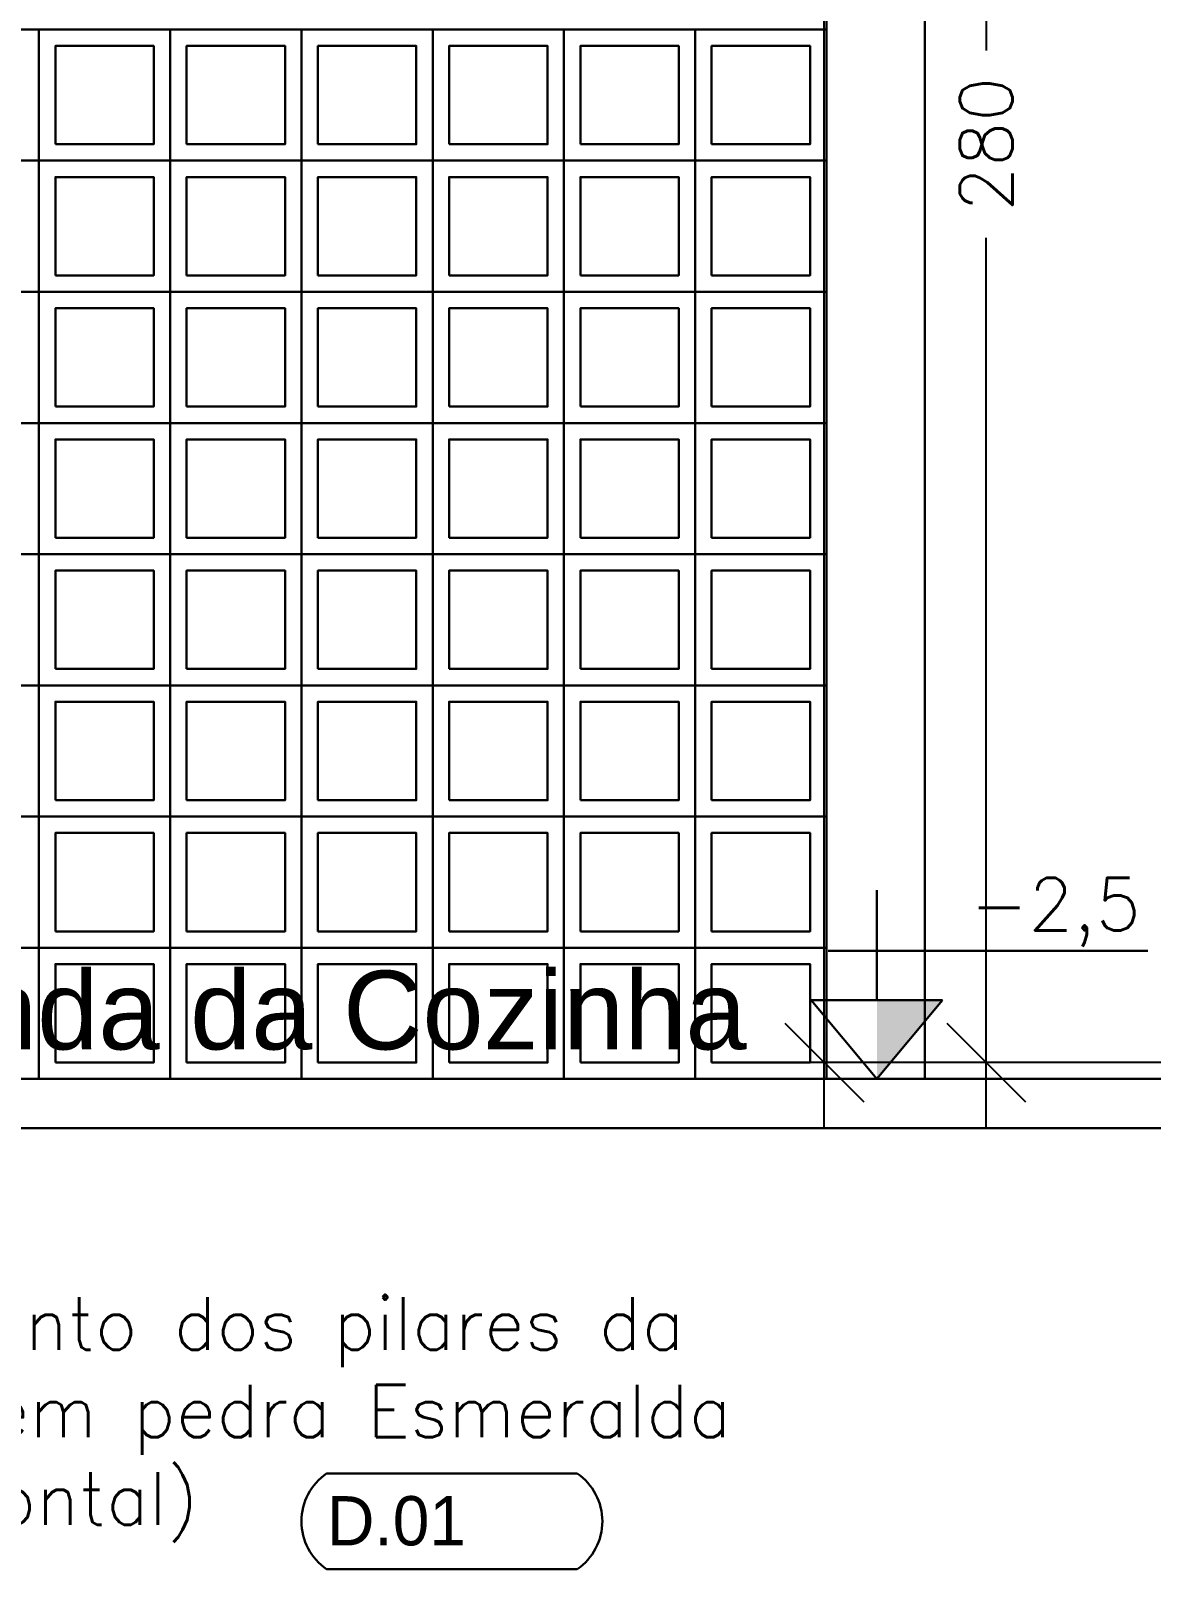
# Model space of a CAD drawing. Header units: millimetres. Extents: x -4228 to 27092, y -6721 to 984.
# Drawn here: x 5911.2 to 6081.9, y -5338 to -5103.4 of the extents above; entities that cross this region are included whole.
import ezdxf
from ezdxf.enums import TextEntityAlignment as Align

# ---------------------------------------------------------------- set-up
doc = ezdxf.new("R2010")
doc.units = ezdxf.units.MM
doc.header["$LTSCALE"] = 50
doc.layers.get('0').update_dxf_attribs({"lineweight": 0})
for name, color, linetype in [('borda100', 3, 'Continuous'), ('cobogo', 7, 'Continuous'), ('cota', 1, 'Continuous'), ('HACHURA', 2, 'Continuous'), ('PAREDES3', 2, 'Continuous'), ('PENA01', 3, 'Continuous'), ('PENA02', 2, 'Continuous'), ('piso', 2, 'Continuous'), ('TEXTO', 7, 'Continuous'), ('textocod_100', 7, 'Continuous')]:
    doc.layers.add(name, color=color, linetype=linetype)
doc.styles.add('ARIAL', font='arial.ttf')
doc.styles.add('CODIGO', font='bgothl.ttf')
doc.styles.add('COTA', font='simplex.shx')
doc.styles.add('ROMANS', font='romans.shx')
doc.dimstyles.new('1_50', dxfattribs={"dimscale": 0, "dimtxt": 8, "dimasz": 12, "dimexe": 10, "dimexo": 5, "dimgap": 4, "dimtad": 0, "dimdec": 0, "dimzin": 1, "dimdsep": 46, "dimtxsty": 'ROMANS', "dimblk": 'OBLIQUE', "dimcen": 10, "dimdle": 10, "dimclrd": 1, "dimclre": 1, "dimclrt": 7, "dimaunit": 1, "dimadec": 0, "dimazin": 0, "dimtm": 1e-09, "dimtfac": 1, "dimtdec": 0, "dimtmove": 2, "dimatfit": 3, "dimldrblk": 'OBLIQUE', "dimfxl": 1, "dimtolj": 1, "dimtzin": 0, "dimarcsym": 0})
doc.dimstyles.new('LEADER_50', dxfattribs={"dimscale": 0, "dimtxt": 8, "dimasz": 10, "dimexe": 10, "dimexo": 5, "dimgap": 4, "dimtad": 0, "dimdec": 0, "dimzin": 1, "dimdsep": 46, "dimtxsty": 'ROMANS', "dimcen": 10, "dimdle": 10, "dimclrd": 9, "dimclre": 9, "dimclrt": 7, "dimaunit": 1, "dimadec": 0, "dimazin": 0, "dimtm": 1e-09, "dimtfac": 1, "dimtdec": 0, "dimtmove": 2, "dimatfit": 3, "dimfxl": 1, "dimtolj": 1, "dimtzin": 0, "dimarcsym": 0})

# ---------------------------------------------------------------- blocks, each defined once
blk = doc.blocks.new('_OBLIQUE')
at = {"color": 0, "linetype": 'ByBlock'}
blk.add_line((-0.5, -0.5), (0.5, 0.5), dxfattribs=at)
blk = doc.blocks.new('*D107')
at = {"layer": 'cota', "color": 1, "linetype": 'Continuous', "lineweight": -2}
for p, q in [((6056.78, -4970.71), (6056.78, -5106.42)), ((6070.44, -4980.71), (6046.78, -4980.71)), ((6056.78, -5270.71), (6056.78, -5134.99)), ((6092.44, -5260.71), (6046.78, -5260.71))]:
    blk.add_line(p, q, dxfattribs=at)
at = {"layer": 'Defpoints', "color": 0, "linetype": 'Continuous', "lineweight": 30}
for p in [(6075.44, -4980.71), (6056.78, -5260.71), (6097.44, -5260.71)]:
    blk.add_point(p, dxfattribs=at)
at = {"layer": 'cota', "color": 1, "linetype": 'Continuous', "lineweight": -2, "xscale": 12, "yscale": 12, "zscale": 12}
for p, rotation in [((6056.78, -4980.71), 90), ((6056.78, -5260.71), 270)]:
    blk.add_blockref('_OBLIQUE', p, dxfattribs=dict(at, rotation=rotation))
at = {"layer": 'cota', "color": 7, "linetype": 'Continuous', "lineweight": 30, "insert": (6056.78, -5120.71), "char_height": 8, "attachment_point": 5, "rotation": 90, "style": 'ROMANS'}
blk.add_mtext('\\A1;280', dxfattribs=at)
blk = doc.blocks.new('*D109')
at = {"layer": 'cota', "color": 1, "linetype": 'Continuous', "lineweight": -2}
for p, q in [((6032.11, -4430.71), (6032.11, -4836.42)), ((6065.44, -4440.71), (6022.11, -4440.71)), ((6032.11, -5270.71), (6032.11, -4864.99)), ((6092.44, -5260.71), (6022.11, -5260.71))]:
    blk.add_line(p, q, dxfattribs=at)
at = {"layer": 'Defpoints', "color": 0, "linetype": 'Continuous', "lineweight": 30}
for p in [(6032.11, -4440.71), (6070.44, -4440.71), (6097.44, -5260.71)]:
    blk.add_point(p, dxfattribs=at)
at = {"layer": 'cota', "color": 1, "linetype": 'Continuous', "lineweight": -2, "xscale": 12, "yscale": 12, "zscale": 12}
for p, rotation in [((6032.11, -4440.71), 90), ((6032.11, -5260.71), 270)]:
    blk.add_blockref('_OBLIQUE', p, dxfattribs=dict(at, rotation=rotation))
at = {"layer": 'cota', "color": 7, "linetype": 'Continuous', "lineweight": 30, "insert": (6032.11, -4850.71), "char_height": 8, "attachment_point": 5, "rotation": 90, "style": 'ROMANS'}
blk.add_mtext('\\A1;820', dxfattribs=at)

msp = doc.modelspace()

# ---------------------------------------------------------------- linework, layer by layer
at = {"layer": 'borda100', "color": 9, "linetype": 'Continuous', "lineweight": 30}
msp.add_lwpolyline([(5994.45, -5337.96, 0.525115), (5994.45, -5323.35), (5956.27, -5323.35, 0.525115), (5956.27, -5337.96)], format="xyb", close=True, dxfattribs=at)
at = {"layer": 'cobogo', "color": 3, "linetype": 'Continuous', "lineweight": 30}
for points in [[(5892.44, -5123.21), (5912.44, -5123.21), (5912.44, -5103.21), (5892.44, -5103.21)], [(5892.44, -5123.21), (5912.44, -5123.21), (5912.44, -5103.21), (5892.44, -5103.21)], [(5892.44, -5123.21), (5912.44, -5123.21), (5912.44, -5103.21), (5892.44, -5103.21)], [(5892.44, -5123.21), (5912.44, -5123.21), (5912.44, -5103.21), (5892.44, -5103.21)], [(5912.44, -5123.21), (5932.44, -5123.21), (5932.44, -5103.21), (5912.44, -5103.21)], [(5912.44, -5123.21), (5932.44, -5123.21), (5932.44, -5103.21), (5912.44, -5103.21)], [(5912.44, -5123.21), (5932.44, -5123.21), (5932.44, -5103.21), (5912.44, -5103.21)], [(5912.44, -5123.21), (5932.44, -5123.21), (5932.44, -5103.21), (5912.44, -5103.21)], [(5932.44, -5123.21), (5952.44, -5123.21), (5952.44, -5103.21), (5932.44, -5103.21)], [(5932.44, -5123.21), (5952.44, -5123.21), (5952.44, -5103.21), (5932.44, -5103.21)], [(5932.44, -5123.21), (5952.44, -5123.21), (5952.44, -5103.21), (5932.44, -5103.21)], [(5932.44, -5123.21), (5952.44, -5123.21), (5952.44, -5103.21), (5932.44, -5103.21)], [(5952.44, -5123.21), (5972.44, -5123.21), (5972.44, -5103.21), (5952.44, -5103.21)], [(5952.44, -5123.21), (5972.44, -5123.21), (5972.44, -5103.21), (5952.44, -5103.21)], [(5952.44, -5123.21), (5972.44, -5123.21), (5972.44, -5103.21), (5952.44, -5103.21)], [(5952.44, -5123.21), (5972.44, -5123.21), (5972.44, -5103.21), (5952.44, -5103.21)], [(5972.44, -5123.21), (5992.44, -5123.21), (5992.44, -5103.21), (5972.44, -5103.21)], [(5972.44, -5123.21), (5992.44, -5123.21), (5992.44, -5103.21), (5972.44, -5103.21)], [(5972.44, -5123.21), (5992.44, -5123.21), (5992.44, -5103.21), (5972.44, -5103.21)], [(5972.44, -5123.21), (5992.44, -5123.21), (5992.44, -5103.21), (5972.44, -5103.21)], [(5992.44, -5123.21), (6012.44, -5123.21), (6012.44, -5103.21), (5992.44, -5103.21)], [(5992.44, -5123.21), (6012.44, -5123.21), (6012.44, -5103.21), (5992.44, -5103.21)], [(5992.44, -5123.21), (6012.44, -5123.21), (6012.44, -5103.21), (5992.44, -5103.21)], [(5992.44, -5123.21), (6012.44, -5123.21), (6012.44, -5103.21), (5992.44, -5103.21)], [(6012.44, -5123.21), (6032.44, -5123.21), (6032.44, -5103.21), (6012.44, -5103.21)], [(6012.44, -5123.21), (6032.44, -5123.21), (6032.44, -5103.21), (6012.44, -5103.21)], [(6012.44, -5123.21), (6032.44, -5123.21), (6032.44, -5103.21), (6012.44, -5103.21)], [(6012.44, -5123.21), (6032.44, -5123.21), (6032.44, -5103.21), (6012.44, -5103.21)], [(5914.94, -5120.71), (5929.94, -5120.71), (5929.94, -5105.71), (5914.94, -5105.71)], [(5914.94, -5120.71), (5929.94, -5120.71), (5929.94, -5105.71), (5914.94, -5105.71)], [(5914.94, -5120.71), (5929.94, -5120.71), (5929.94, -5105.71), (5914.94, -5105.71)], [(5914.94, -5120.71), (5929.94, -5120.71), (5929.94, -5105.71), (5914.94, -5105.71)], [(5934.94, -5120.71), (5949.94, -5120.71), (5949.94, -5105.71), (5934.94, -5105.71)], [(5934.94, -5120.71), (5949.94, -5120.71), (5949.94, -5105.71), (5934.94, -5105.71)], [(5934.94, -5120.71), (5949.94, -5120.71), (5949.94, -5105.71), (5934.94, -5105.71)], [(5934.94, -5120.71), (5949.94, -5120.71), (5949.94, -5105.71), (5934.94, -5105.71)], [(5954.94, -5120.71), (5969.94, -5120.71), (5969.94, -5105.71), (5954.94, -5105.71)], [(5954.94, -5120.71), (5969.94, -5120.71), (5969.94, -5105.71), (5954.94, -5105.71)], [(5954.94, -5120.71), (5969.94, -5120.71), (5969.94, -5105.71), (5954.94, -5105.71)], [(5954.94, -5120.71), (5969.94, -5120.71), (5969.94, -5105.71), (5954.94, -5105.71)], [(5974.94, -5120.71), (5989.94, -5120.71), (5989.94, -5105.71), (5974.94, -5105.71)], [(5974.94, -5120.71), (5989.94, -5120.71), (5989.94, -5105.71), (5974.94, -5105.71)], [(5974.94, -5120.71), (5989.94, -5120.71), (5989.94, -5105.71), (5974.94, -5105.71)], [(5974.94, -5120.71), (5989.94, -5120.71), (5989.94, -5105.71), (5974.94, -5105.71)], [(5994.94, -5120.71), (6009.94, -5120.71), (6009.94, -5105.71), (5994.94, -5105.71)], [(5994.94, -5120.71), (6009.94, -5120.71), (6009.94, -5105.71), (5994.94, -5105.71)], [(5994.94, -5120.71), (6009.94, -5120.71), (6009.94, -5105.71), (5994.94, -5105.71)], [(5994.94, -5120.71), (6009.94, -5120.71), (6009.94, -5105.71), (5994.94, -5105.71)], [(6014.94, -5120.71), (6029.94, -5120.71), (6029.94, -5105.71), (6014.94, -5105.71)], [(6014.94, -5120.71), (6029.94, -5120.71), (6029.94, -5105.71), (6014.94, -5105.71)], [(6014.94, -5120.71), (6029.94, -5120.71), (6029.94, -5105.71), (6014.94, -5105.71)], [(6014.94, -5120.71), (6029.94, -5120.71), (6029.94, -5105.71), (6014.94, -5105.71)], [(5892.44, -5143.21), (5912.44, -5143.21), (5912.44, -5123.21), (5892.44, -5123.21)], [(5892.44, -5143.21), (5912.44, -5143.21), (5912.44, -5123.21), (5892.44, -5123.21)], [(5892.44, -5143.21), (5912.44, -5143.21), (5912.44, -5123.21), (5892.44, -5123.21)], [(5892.44, -5143.21), (5912.44, -5143.21), (5912.44, -5123.21), (5892.44, -5123.21)], [(5912.44, -5143.21), (5932.44, -5143.21), (5932.44, -5123.21), (5912.44, -5123.21)], [(5912.44, -5143.21), (5932.44, -5143.21), (5932.44, -5123.21), (5912.44, -5123.21)], [(5912.44, -5143.21), (5932.44, -5143.21), (5932.44, -5123.21), (5912.44, -5123.21)], [(5912.44, -5143.21), (5932.44, -5143.21), (5932.44, -5123.21), (5912.44, -5123.21)], [(5932.44, -5143.21), (5952.44, -5143.21), (5952.44, -5123.21), (5932.44, -5123.21)], [(5932.44, -5143.21), (5952.44, -5143.21), (5952.44, -5123.21), (5932.44, -5123.21)], [(5932.44, -5143.21), (5952.44, -5143.21), (5952.44, -5123.21), (5932.44, -5123.21)], [(5932.44, -5143.21), (5952.44, -5143.21), (5952.44, -5123.21), (5932.44, -5123.21)], [(5952.44, -5143.21), (5972.44, -5143.21), (5972.44, -5123.21), (5952.44, -5123.21)], [(5952.44, -5143.21), (5972.44, -5143.21), (5972.44, -5123.21), (5952.44, -5123.21)], [(5952.44, -5143.21), (5972.44, -5143.21), (5972.44, -5123.21), (5952.44, -5123.21)], [(5952.44, -5143.21), (5972.44, -5143.21), (5972.44, -5123.21), (5952.44, -5123.21)], [(5972.44, -5143.21), (5992.44, -5143.21), (5992.44, -5123.21), (5972.44, -5123.21)], [(5972.44, -5143.21), (5992.44, -5143.21), (5992.44, -5123.21), (5972.44, -5123.21)], [(5972.44, -5143.21), (5992.44, -5143.21), (5992.44, -5123.21), (5972.44, -5123.21)], [(5972.44, -5143.21), (5992.44, -5143.21), (5992.44, -5123.21), (5972.44, -5123.21)], [(5992.44, -5143.21), (6012.44, -5143.21), (6012.44, -5123.21), (5992.44, -5123.21)], [(5992.44, -5143.21), (6012.44, -5143.21), (6012.44, -5123.21), (5992.44, -5123.21)], [(5992.44, -5143.21), (6012.44, -5143.21), (6012.44, -5123.21), (5992.44, -5123.21)], [(5992.44, -5143.21), (6012.44, -5143.21), (6012.44, -5123.21), (5992.44, -5123.21)], [(6012.44, -5143.21), (6032.44, -5143.21), (6032.44, -5123.21), (6012.44, -5123.21)], [(6012.44, -5143.21), (6032.44, -5143.21), (6032.44, -5123.21), (6012.44, -5123.21)], [(6012.44, -5143.21), (6032.44, -5143.21), (6032.44, -5123.21), (6012.44, -5123.21)], [(6012.44, -5143.21), (6032.44, -5143.21), (6032.44, -5123.21), (6012.44, -5123.21)], [(5914.94, -5140.71), (5929.94, -5140.71), (5929.94, -5125.71), (5914.94, -5125.71)], [(5914.94, -5140.71), (5929.94, -5140.71), (5929.94, -5125.71), (5914.94, -5125.71)], [(5914.94, -5140.71), (5929.94, -5140.71), (5929.94, -5125.71), (5914.94, -5125.71)], [(5914.94, -5140.71), (5929.94, -5140.71), (5929.94, -5125.71), (5914.94, -5125.71)], [(5934.94, -5140.71), (5949.94, -5140.71), (5949.94, -5125.71), (5934.94, -5125.71)], [(5934.94, -5140.71), (5949.94, -5140.71), (5949.94, -5125.71), (5934.94, -5125.71)], [(5934.94, -5140.71), (5949.94, -5140.71), (5949.94, -5125.71), (5934.94, -5125.71)], [(5934.94, -5140.71), (5949.94, -5140.71), (5949.94, -5125.71), (5934.94, -5125.71)], [(5954.94, -5140.71), (5969.94, -5140.71), (5969.94, -5125.71), (5954.94, -5125.71)], [(5954.94, -5140.71), (5969.94, -5140.71), (5969.94, -5125.71), (5954.94, -5125.71)], [(5954.94, -5140.71), (5969.94, -5140.71), (5969.94, -5125.71), (5954.94, -5125.71)], [(5954.94, -5140.71), (5969.94, -5140.71), (5969.94, -5125.71), (5954.94, -5125.71)], [(5974.94, -5140.71), (5989.94, -5140.71), (5989.94, -5125.71), (5974.94, -5125.71)], [(5974.94, -5140.71), (5989.94, -5140.71), (5989.94, -5125.71), (5974.94, -5125.71)], [(5974.94, -5140.71), (5989.94, -5140.71), (5989.94, -5125.71), (5974.94, -5125.71)], [(5974.94, -5140.71), (5989.94, -5140.71), (5989.94, -5125.71), (5974.94, -5125.71)], [(5994.94, -5140.71), (6009.94, -5140.71), (6009.94, -5125.71), (5994.94, -5125.71)], [(5994.94, -5140.71), (6009.94, -5140.71), (6009.94, -5125.71), (5994.94, -5125.71)], [(5994.94, -5140.71), (6009.94, -5140.71), (6009.94, -5125.71), (5994.94, -5125.71)], [(5994.94, -5140.71), (6009.94, -5140.71), (6009.94, -5125.71), (5994.94, -5125.71)], [(6014.94, -5140.71), (6029.94, -5140.71), (6029.94, -5125.71), (6014.94, -5125.71)], [(6014.94, -5140.71), (6029.94, -5140.71), (6029.94, -5125.71), (6014.94, -5125.71)], [(6014.94, -5140.71), (6029.94, -5140.71), (6029.94, -5125.71), (6014.94, -5125.71)], [(6014.94, -5140.71), (6029.94, -5140.71), (6029.94, -5125.71), (6014.94, -5125.71)], [(5892.44, -5163.21), (5912.44, -5163.21), (5912.44, -5143.21), (5892.44, -5143.21)], [(5892.44, -5163.21), (5912.44, -5163.21), (5912.44, -5143.21), (5892.44, -5143.21)], [(5892.44, -5163.21), (5912.44, -5163.21), (5912.44, -5143.21), (5892.44, -5143.21)], [(5892.44, -5163.21), (5912.44, -5163.21), (5912.44, -5143.21), (5892.44, -5143.21)], [(5912.44, -5163.21), (5932.44, -5163.21), (5932.44, -5143.21), (5912.44, -5143.21)], [(5912.44, -5163.21), (5932.44, -5163.21), (5932.44, -5143.21), (5912.44, -5143.21)], [(5912.44, -5163.21), (5932.44, -5163.21), (5932.44, -5143.21), (5912.44, -5143.21)], [(5912.44, -5163.21), (5932.44, -5163.21), (5932.44, -5143.21), (5912.44, -5143.21)], [(5932.44, -5163.21), (5952.44, -5163.21), (5952.44, -5143.21), (5932.44, -5143.21)], [(5932.44, -5163.21), (5952.44, -5163.21), (5952.44, -5143.21), (5932.44, -5143.21)], [(5932.44, -5163.21), (5952.44, -5163.21), (5952.44, -5143.21), (5932.44, -5143.21)], [(5932.44, -5163.21), (5952.44, -5163.21), (5952.44, -5143.21), (5932.44, -5143.21)], [(5952.44, -5163.21), (5972.44, -5163.21), (5972.44, -5143.21), (5952.44, -5143.21)], [(5952.44, -5163.21), (5972.44, -5163.21), (5972.44, -5143.21), (5952.44, -5143.21)], [(5952.44, -5163.21), (5972.44, -5163.21), (5972.44, -5143.21), (5952.44, -5143.21)], [(5952.44, -5163.21), (5972.44, -5163.21), (5972.44, -5143.21), (5952.44, -5143.21)], [(5972.44, -5163.21), (5992.44, -5163.21), (5992.44, -5143.21), (5972.44, -5143.21)], [(5972.44, -5163.21), (5992.44, -5163.21), (5992.44, -5143.21), (5972.44, -5143.21)], [(5972.44, -5163.21), (5992.44, -5163.21), (5992.44, -5143.21), (5972.44, -5143.21)], [(5972.44, -5163.21), (5992.44, -5163.21), (5992.44, -5143.21), (5972.44, -5143.21)], [(5992.44, -5163.21), (6012.44, -5163.21), (6012.44, -5143.21), (5992.44, -5143.21)], [(5992.44, -5163.21), (6012.44, -5163.21), (6012.44, -5143.21), (5992.44, -5143.21)], [(5992.44, -5163.21), (6012.44, -5163.21), (6012.44, -5143.21), (5992.44, -5143.21)], [(5992.44, -5163.21), (6012.44, -5163.21), (6012.44, -5143.21), (5992.44, -5143.21)], [(6012.44, -5163.21), (6032.44, -5163.21), (6032.44, -5143.21), (6012.44, -5143.21)], [(6012.44, -5163.21), (6032.44, -5163.21), (6032.44, -5143.21), (6012.44, -5143.21)], [(6012.44, -5163.21), (6032.44, -5163.21), (6032.44, -5143.21), (6012.44, -5143.21)], [(6012.44, -5163.21), (6032.44, -5163.21), (6032.44, -5143.21), (6012.44, -5143.21)], [(5914.94, -5160.71), (5929.94, -5160.71), (5929.94, -5145.71), (5914.94, -5145.71)], [(5914.94, -5160.71), (5929.94, -5160.71), (5929.94, -5145.71), (5914.94, -5145.71)], [(5914.94, -5160.71), (5929.94, -5160.71), (5929.94, -5145.71), (5914.94, -5145.71)], [(5914.94, -5160.71), (5929.94, -5160.71), (5929.94, -5145.71), (5914.94, -5145.71)], [(5934.94, -5160.71), (5949.94, -5160.71), (5949.94, -5145.71), (5934.94, -5145.71)], [(5934.94, -5160.71), (5949.94, -5160.71), (5949.94, -5145.71), (5934.94, -5145.71)], [(5934.94, -5160.71), (5949.94, -5160.71), (5949.94, -5145.71), (5934.94, -5145.71)], [(5934.94, -5160.71), (5949.94, -5160.71), (5949.94, -5145.71), (5934.94, -5145.71)], [(5954.94, -5160.71), (5969.94, -5160.71), (5969.94, -5145.71), (5954.94, -5145.71)], [(5954.94, -5160.71), (5969.94, -5160.71), (5969.94, -5145.71), (5954.94, -5145.71)], [(5954.94, -5160.71), (5969.94, -5160.71), (5969.94, -5145.71), (5954.94, -5145.71)], [(5954.94, -5160.71), (5969.94, -5160.71), (5969.94, -5145.71), (5954.94, -5145.71)], [(5974.94, -5160.71), (5989.94, -5160.71), (5989.94, -5145.71), (5974.94, -5145.71)], [(5974.94, -5160.71), (5989.94, -5160.71), (5989.94, -5145.71), (5974.94, -5145.71)], [(5974.94, -5160.71), (5989.94, -5160.71), (5989.94, -5145.71), (5974.94, -5145.71)], [(5974.94, -5160.71), (5989.94, -5160.71), (5989.94, -5145.71), (5974.94, -5145.71)], [(5994.94, -5160.71), (6009.94, -5160.71), (6009.94, -5145.71), (5994.94, -5145.71)], [(5994.94, -5160.71), (6009.94, -5160.71), (6009.94, -5145.71), (5994.94, -5145.71)], [(5994.94, -5160.71), (6009.94, -5160.71), (6009.94, -5145.71), (5994.94, -5145.71)], [(5994.94, -5160.71), (6009.94, -5160.71), (6009.94, -5145.71), (5994.94, -5145.71)], [(6014.94, -5160.71), (6029.94, -5160.71), (6029.94, -5145.71), (6014.94, -5145.71)], [(6014.94, -5160.71), (6029.94, -5160.71), (6029.94, -5145.71), (6014.94, -5145.71)], [(6014.94, -5160.71), (6029.94, -5160.71), (6029.94, -5145.71), (6014.94, -5145.71)], [(6014.94, -5160.71), (6029.94, -5160.71), (6029.94, -5145.71), (6014.94, -5145.71)], [(5892.44, -5183.21), (5912.44, -5183.21), (5912.44, -5163.21), (5892.44, -5163.21)], [(5892.44, -5183.21), (5912.44, -5183.21), (5912.44, -5163.21), (5892.44, -5163.21)], [(5892.44, -5183.21), (5912.44, -5183.21), (5912.44, -5163.21), (5892.44, -5163.21)], [(5892.44, -5183.21), (5912.44, -5183.21), (5912.44, -5163.21), (5892.44, -5163.21)], [(5912.44, -5183.21), (5932.44, -5183.21), (5932.44, -5163.21), (5912.44, -5163.21)], [(5912.44, -5183.21), (5932.44, -5183.21), (5932.44, -5163.21), (5912.44, -5163.21)], [(5912.44, -5183.21), (5932.44, -5183.21), (5932.44, -5163.21), (5912.44, -5163.21)], [(5912.44, -5183.21), (5932.44, -5183.21), (5932.44, -5163.21), (5912.44, -5163.21)], [(5932.44, -5183.21), (5952.44, -5183.21), (5952.44, -5163.21), (5932.44, -5163.21)], [(5932.44, -5183.21), (5952.44, -5183.21), (5952.44, -5163.21), (5932.44, -5163.21)], [(5932.44, -5183.21), (5952.44, -5183.21), (5952.44, -5163.21), (5932.44, -5163.21)], [(5932.44, -5183.21), (5952.44, -5183.21), (5952.44, -5163.21), (5932.44, -5163.21)], [(5952.44, -5183.21), (5972.44, -5183.21), (5972.44, -5163.21), (5952.44, -5163.21)], [(5952.44, -5183.21), (5972.44, -5183.21), (5972.44, -5163.21), (5952.44, -5163.21)], [(5952.44, -5183.21), (5972.44, -5183.21), (5972.44, -5163.21), (5952.44, -5163.21)], [(5952.44, -5183.21), (5972.44, -5183.21), (5972.44, -5163.21), (5952.44, -5163.21)], [(5972.44, -5183.21), (5992.44, -5183.21), (5992.44, -5163.21), (5972.44, -5163.21)], [(5972.44, -5183.21), (5992.44, -5183.21), (5992.44, -5163.21), (5972.44, -5163.21)], [(5972.44, -5183.21), (5992.44, -5183.21), (5992.44, -5163.21), (5972.44, -5163.21)], [(5972.44, -5183.21), (5992.44, -5183.21), (5992.44, -5163.21), (5972.44, -5163.21)], [(5992.44, -5183.21), (6012.44, -5183.21), (6012.44, -5163.21), (5992.44, -5163.21)], [(5992.44, -5183.21), (6012.44, -5183.21), (6012.44, -5163.21), (5992.44, -5163.21)], [(5992.44, -5183.21), (6012.44, -5183.21), (6012.44, -5163.21), (5992.44, -5163.21)], [(5992.44, -5183.21), (6012.44, -5183.21), (6012.44, -5163.21), (5992.44, -5163.21)], [(6012.44, -5183.21), (6032.44, -5183.21), (6032.44, -5163.21), (6012.44, -5163.21)], [(6012.44, -5183.21), (6032.44, -5183.21), (6032.44, -5163.21), (6012.44, -5163.21)], [(6012.44, -5183.21), (6032.44, -5183.21), (6032.44, -5163.21), (6012.44, -5163.21)], [(6012.44, -5183.21), (6032.44, -5183.21), (6032.44, -5163.21), (6012.44, -5163.21)], [(5914.94, -5180.71), (5929.94, -5180.71), (5929.94, -5165.71), (5914.94, -5165.71)], [(5914.94, -5180.71), (5929.94, -5180.71), (5929.94, -5165.71), (5914.94, -5165.71)], [(5914.94, -5180.71), (5929.94, -5180.71), (5929.94, -5165.71), (5914.94, -5165.71)], [(5914.94, -5180.71), (5929.94, -5180.71), (5929.94, -5165.71), (5914.94, -5165.71)], [(5934.94, -5180.71), (5949.94, -5180.71), (5949.94, -5165.71), (5934.94, -5165.71)], [(5934.94, -5180.71), (5949.94, -5180.71), (5949.94, -5165.71), (5934.94, -5165.71)], [(5934.94, -5180.71), (5949.94, -5180.71), (5949.94, -5165.71), (5934.94, -5165.71)], [(5934.94, -5180.71), (5949.94, -5180.71), (5949.94, -5165.71), (5934.94, -5165.71)], [(5954.94, -5180.71), (5969.94, -5180.71), (5969.94, -5165.71), (5954.94, -5165.71)], [(5954.94, -5180.71), (5969.94, -5180.71), (5969.94, -5165.71), (5954.94, -5165.71)], [(5954.94, -5180.71), (5969.94, -5180.71), (5969.94, -5165.71), (5954.94, -5165.71)], [(5954.94, -5180.71), (5969.94, -5180.71), (5969.94, -5165.71), (5954.94, -5165.71)], [(5974.94, -5180.71), (5989.94, -5180.71), (5989.94, -5165.71), (5974.94, -5165.71)], [(5974.94, -5180.71), (5989.94, -5180.71), (5989.94, -5165.71), (5974.94, -5165.71)], [(5974.94, -5180.71), (5989.94, -5180.71), (5989.94, -5165.71), (5974.94, -5165.71)], [(5974.94, -5180.71), (5989.94, -5180.71), (5989.94, -5165.71), (5974.94, -5165.71)], [(5994.94, -5180.71), (6009.94, -5180.71), (6009.94, -5165.71), (5994.94, -5165.71)], [(5994.94, -5180.71), (6009.94, -5180.71), (6009.94, -5165.71), (5994.94, -5165.71)], [(5994.94, -5180.71), (6009.94, -5180.71), (6009.94, -5165.71), (5994.94, -5165.71)], [(5994.94, -5180.71), (6009.94, -5180.71), (6009.94, -5165.71), (5994.94, -5165.71)], [(6014.94, -5180.71), (6029.94, -5180.71), (6029.94, -5165.71), (6014.94, -5165.71)], [(6014.94, -5180.71), (6029.94, -5180.71), (6029.94, -5165.71), (6014.94, -5165.71)], [(6014.94, -5180.71), (6029.94, -5180.71), (6029.94, -5165.71), (6014.94, -5165.71)], [(6014.94, -5180.71), (6029.94, -5180.71), (6029.94, -5165.71), (6014.94, -5165.71)], [(5892.44, -5203.21), (5912.44, -5203.21), (5912.44, -5183.21), (5892.44, -5183.21)], [(5892.44, -5203.21), (5912.44, -5203.21), (5912.44, -5183.21), (5892.44, -5183.21)], [(5892.44, -5203.21), (5912.44, -5203.21), (5912.44, -5183.21), (5892.44, -5183.21)], [(5892.44, -5203.21), (5912.44, -5203.21), (5912.44, -5183.21), (5892.44, -5183.21)], [(5912.44, -5203.21), (5932.44, -5203.21), (5932.44, -5183.21), (5912.44, -5183.21)], [(5912.44, -5203.21), (5932.44, -5203.21), (5932.44, -5183.21), (5912.44, -5183.21)], [(5912.44, -5203.21), (5932.44, -5203.21), (5932.44, -5183.21), (5912.44, -5183.21)], [(5912.44, -5203.21), (5932.44, -5203.21), (5932.44, -5183.21), (5912.44, -5183.21)], [(5932.44, -5203.21), (5952.44, -5203.21), (5952.44, -5183.21), (5932.44, -5183.21)], [(5932.44, -5203.21), (5952.44, -5203.21), (5952.44, -5183.21), (5932.44, -5183.21)], [(5932.44, -5203.21), (5952.44, -5203.21), (5952.44, -5183.21), (5932.44, -5183.21)], [(5932.44, -5203.21), (5952.44, -5203.21), (5952.44, -5183.21), (5932.44, -5183.21)], [(5952.44, -5203.21), (5972.44, -5203.21), (5972.44, -5183.21), (5952.44, -5183.21)], [(5952.44, -5203.21), (5972.44, -5203.21), (5972.44, -5183.21), (5952.44, -5183.21)], [(5952.44, -5203.21), (5972.44, -5203.21), (5972.44, -5183.21), (5952.44, -5183.21)], [(5952.44, -5203.21), (5972.44, -5203.21), (5972.44, -5183.21), (5952.44, -5183.21)], [(5972.44, -5203.21), (5992.44, -5203.21), (5992.44, -5183.21), (5972.44, -5183.21)], [(5972.44, -5203.21), (5992.44, -5203.21), (5992.44, -5183.21), (5972.44, -5183.21)], [(5972.44, -5203.21), (5992.44, -5203.21), (5992.44, -5183.21), (5972.44, -5183.21)], [(5972.44, -5203.21), (5992.44, -5203.21), (5992.44, -5183.21), (5972.44, -5183.21)], [(5992.44, -5203.21), (6012.44, -5203.21), (6012.44, -5183.21), (5992.44, -5183.21)], [(5992.44, -5203.21), (6012.44, -5203.21), (6012.44, -5183.21), (5992.44, -5183.21)], [(5992.44, -5203.21), (6012.44, -5203.21), (6012.44, -5183.21), (5992.44, -5183.21)], [(5992.44, -5203.21), (6012.44, -5203.21), (6012.44, -5183.21), (5992.44, -5183.21)], [(6012.44, -5203.21), (6032.44, -5203.21), (6032.44, -5183.21), (6012.44, -5183.21)], [(6012.44, -5203.21), (6032.44, -5203.21), (6032.44, -5183.21), (6012.44, -5183.21)], [(6012.44, -5203.21), (6032.44, -5203.21), (6032.44, -5183.21), (6012.44, -5183.21)], [(6012.44, -5203.21), (6032.44, -5203.21), (6032.44, -5183.21), (6012.44, -5183.21)], [(5914.94, -5200.71), (5929.94, -5200.71), (5929.94, -5185.71), (5914.94, -5185.71)], [(5914.94, -5200.71), (5929.94, -5200.71), (5929.94, -5185.71), (5914.94, -5185.71)], [(5914.94, -5200.71), (5929.94, -5200.71), (5929.94, -5185.71), (5914.94, -5185.71)], [(5914.94, -5200.71), (5929.94, -5200.71), (5929.94, -5185.71), (5914.94, -5185.71)], [(5934.94, -5200.71), (5949.94, -5200.71), (5949.94, -5185.71), (5934.94, -5185.71)], [(5934.94, -5200.71), (5949.94, -5200.71), (5949.94, -5185.71), (5934.94, -5185.71)], [(5934.94, -5200.71), (5949.94, -5200.71), (5949.94, -5185.71), (5934.94, -5185.71)], [(5934.94, -5200.71), (5949.94, -5200.71), (5949.94, -5185.71), (5934.94, -5185.71)], [(5954.94, -5200.71), (5969.94, -5200.71), (5969.94, -5185.71), (5954.94, -5185.71)], [(5954.94, -5200.71), (5969.94, -5200.71), (5969.94, -5185.71), (5954.94, -5185.71)], [(5954.94, -5200.71), (5969.94, -5200.71), (5969.94, -5185.71), (5954.94, -5185.71)], [(5954.94, -5200.71), (5969.94, -5200.71), (5969.94, -5185.71), (5954.94, -5185.71)], [(5974.94, -5200.71), (5989.94, -5200.71), (5989.94, -5185.71), (5974.94, -5185.71)], [(5974.94, -5200.71), (5989.94, -5200.71), (5989.94, -5185.71), (5974.94, -5185.71)], [(5974.94, -5200.71), (5989.94, -5200.71), (5989.94, -5185.71), (5974.94, -5185.71)], [(5974.94, -5200.71), (5989.94, -5200.71), (5989.94, -5185.71), (5974.94, -5185.71)], [(5994.94, -5200.71), (6009.94, -5200.71), (6009.94, -5185.71), (5994.94, -5185.71)], [(5994.94, -5200.71), (6009.94, -5200.71), (6009.94, -5185.71), (5994.94, -5185.71)], [(5994.94, -5200.71), (6009.94, -5200.71), (6009.94, -5185.71), (5994.94, -5185.71)], [(5994.94, -5200.71), (6009.94, -5200.71), (6009.94, -5185.71), (5994.94, -5185.71)], [(6014.94, -5200.71), (6029.94, -5200.71), (6029.94, -5185.71), (6014.94, -5185.71)], [(6014.94, -5200.71), (6029.94, -5200.71), (6029.94, -5185.71), (6014.94, -5185.71)], [(6014.94, -5200.71), (6029.94, -5200.71), (6029.94, -5185.71), (6014.94, -5185.71)], [(6014.94, -5200.71), (6029.94, -5200.71), (6029.94, -5185.71), (6014.94, -5185.71)], [(5892.44, -5223.21), (5912.44, -5223.21), (5912.44, -5203.21), (5892.44, -5203.21)], [(5892.44, -5223.21), (5912.44, -5223.21), (5912.44, -5203.21), (5892.44, -5203.21)], [(5892.44, -5223.21), (5912.44, -5223.21), (5912.44, -5203.21), (5892.44, -5203.21)], [(5892.44, -5223.21), (5912.44, -5223.21), (5912.44, -5203.21), (5892.44, -5203.21)], [(5912.44, -5223.21), (5932.44, -5223.21), (5932.44, -5203.21), (5912.44, -5203.21)], [(5912.44, -5223.21), (5932.44, -5223.21), (5932.44, -5203.21), (5912.44, -5203.21)], [(5912.44, -5223.21), (5932.44, -5223.21), (5932.44, -5203.21), (5912.44, -5203.21)], [(5912.44, -5223.21), (5932.44, -5223.21), (5932.44, -5203.21), (5912.44, -5203.21)], [(5932.44, -5223.21), (5952.44, -5223.21), (5952.44, -5203.21), (5932.44, -5203.21)], [(5932.44, -5223.21), (5952.44, -5223.21), (5952.44, -5203.21), (5932.44, -5203.21)], [(5932.44, -5223.21), (5952.44, -5223.21), (5952.44, -5203.21), (5932.44, -5203.21)], [(5932.44, -5223.21), (5952.44, -5223.21), (5952.44, -5203.21), (5932.44, -5203.21)], [(5952.44, -5223.21), (5972.44, -5223.21), (5972.44, -5203.21), (5952.44, -5203.21)], [(5952.44, -5223.21), (5972.44, -5223.21), (5972.44, -5203.21), (5952.44, -5203.21)], [(5952.44, -5223.21), (5972.44, -5223.21), (5972.44, -5203.21), (5952.44, -5203.21)], [(5952.44, -5223.21), (5972.44, -5223.21), (5972.44, -5203.21), (5952.44, -5203.21)], [(5972.44, -5223.21), (5992.44, -5223.21), (5992.44, -5203.21), (5972.44, -5203.21)], [(5972.44, -5223.21), (5992.44, -5223.21), (5992.44, -5203.21), (5972.44, -5203.21)], [(5972.44, -5223.21), (5992.44, -5223.21), (5992.44, -5203.21), (5972.44, -5203.21)], [(5972.44, -5223.21), (5992.44, -5223.21), (5992.44, -5203.21), (5972.44, -5203.21)], [(5992.44, -5223.21), (6012.44, -5223.21), (6012.44, -5203.21), (5992.44, -5203.21)], [(5992.44, -5223.21), (6012.44, -5223.21), (6012.44, -5203.21), (5992.44, -5203.21)], [(5992.44, -5223.21), (6012.44, -5223.21), (6012.44, -5203.21), (5992.44, -5203.21)], [(5992.44, -5223.21), (6012.44, -5223.21), (6012.44, -5203.21), (5992.44, -5203.21)], [(6012.44, -5223.21), (6032.44, -5223.21), (6032.44, -5203.21), (6012.44, -5203.21)], [(6012.44, -5223.21), (6032.44, -5223.21), (6032.44, -5203.21), (6012.44, -5203.21)], [(6012.44, -5223.21), (6032.44, -5223.21), (6032.44, -5203.21), (6012.44, -5203.21)], [(6012.44, -5223.21), (6032.44, -5223.21), (6032.44, -5203.21), (6012.44, -5203.21)], [(5914.94, -5220.71), (5929.94, -5220.71), (5929.94, -5205.71), (5914.94, -5205.71)], [(5914.94, -5220.71), (5929.94, -5220.71), (5929.94, -5205.71), (5914.94, -5205.71)], [(5914.94, -5220.71), (5929.94, -5220.71), (5929.94, -5205.71), (5914.94, -5205.71)], [(5914.94, -5220.71), (5929.94, -5220.71), (5929.94, -5205.71), (5914.94, -5205.71)], [(5934.94, -5220.71), (5949.94, -5220.71), (5949.94, -5205.71), (5934.94, -5205.71)], [(5934.94, -5220.71), (5949.94, -5220.71), (5949.94, -5205.71), (5934.94, -5205.71)], [(5934.94, -5220.71), (5949.94, -5220.71), (5949.94, -5205.71), (5934.94, -5205.71)], [(5934.94, -5220.71), (5949.94, -5220.71), (5949.94, -5205.71), (5934.94, -5205.71)], [(5954.94, -5220.71), (5969.94, -5220.71), (5969.94, -5205.71), (5954.94, -5205.71)], [(5954.94, -5220.71), (5969.94, -5220.71), (5969.94, -5205.71), (5954.94, -5205.71)], [(5954.94, -5220.71), (5969.94, -5220.71), (5969.94, -5205.71), (5954.94, -5205.71)], [(5954.94, -5220.71), (5969.94, -5220.71), (5969.94, -5205.71), (5954.94, -5205.71)], [(5974.94, -5220.71), (5989.94, -5220.71), (5989.94, -5205.71), (5974.94, -5205.71)], [(5974.94, -5220.71), (5989.94, -5220.71), (5989.94, -5205.71), (5974.94, -5205.71)], [(5974.94, -5220.71), (5989.94, -5220.71), (5989.94, -5205.71), (5974.94, -5205.71)], [(5974.94, -5220.71), (5989.94, -5220.71), (5989.94, -5205.71), (5974.94, -5205.71)], [(5994.94, -5220.71), (6009.94, -5220.71), (6009.94, -5205.71), (5994.94, -5205.71)], [(5994.94, -5220.71), (6009.94, -5220.71), (6009.94, -5205.71), (5994.94, -5205.71)], [(5994.94, -5220.71), (6009.94, -5220.71), (6009.94, -5205.71), (5994.94, -5205.71)], [(5994.94, -5220.71), (6009.94, -5220.71), (6009.94, -5205.71), (5994.94, -5205.71)], [(6014.94, -5220.71), (6029.94, -5220.71), (6029.94, -5205.71), (6014.94, -5205.71)], [(6014.94, -5220.71), (6029.94, -5220.71), (6029.94, -5205.71), (6014.94, -5205.71)], [(6014.94, -5220.71), (6029.94, -5220.71), (6029.94, -5205.71), (6014.94, -5205.71)], [(6014.94, -5220.71), (6029.94, -5220.71), (6029.94, -5205.71), (6014.94, -5205.71)], [(5892.44, -5243.21), (5912.44, -5243.21), (5912.44, -5223.21), (5892.44, -5223.21)], [(5892.44, -5243.21), (5912.44, -5243.21), (5912.44, -5223.21), (5892.44, -5223.21)], [(5892.44, -5243.21), (5912.44, -5243.21), (5912.44, -5223.21), (5892.44, -5223.21)], [(5892.44, -5243.21), (5912.44, -5243.21), (5912.44, -5223.21), (5892.44, -5223.21)], [(5912.44, -5243.21), (5932.44, -5243.21), (5932.44, -5223.21), (5912.44, -5223.21)], [(5912.44, -5243.21), (5932.44, -5243.21), (5932.44, -5223.21), (5912.44, -5223.21)], [(5912.44, -5243.21), (5932.44, -5243.21), (5932.44, -5223.21), (5912.44, -5223.21)], [(5912.44, -5243.21), (5932.44, -5243.21), (5932.44, -5223.21), (5912.44, -5223.21)], [(5932.44, -5243.21), (5952.44, -5243.21), (5952.44, -5223.21), (5932.44, -5223.21)], [(5932.44, -5243.21), (5952.44, -5243.21), (5952.44, -5223.21), (5932.44, -5223.21)], [(5932.44, -5243.21), (5952.44, -5243.21), (5952.44, -5223.21), (5932.44, -5223.21)], [(5932.44, -5243.21), (5952.44, -5243.21), (5952.44, -5223.21), (5932.44, -5223.21)], [(5952.44, -5243.21), (5972.44, -5243.21), (5972.44, -5223.21), (5952.44, -5223.21)], [(5952.44, -5243.21), (5972.44, -5243.21), (5972.44, -5223.21), (5952.44, -5223.21)], [(5952.44, -5243.21), (5972.44, -5243.21), (5972.44, -5223.21), (5952.44, -5223.21)], [(5952.44, -5243.21), (5972.44, -5243.21), (5972.44, -5223.21), (5952.44, -5223.21)], [(5972.44, -5243.21), (5992.44, -5243.21), (5992.44, -5223.21), (5972.44, -5223.21)], [(5972.44, -5243.21), (5992.44, -5243.21), (5992.44, -5223.21), (5972.44, -5223.21)], [(5972.44, -5243.21), (5992.44, -5243.21), (5992.44, -5223.21), (5972.44, -5223.21)], [(5972.44, -5243.21), (5992.44, -5243.21), (5992.44, -5223.21), (5972.44, -5223.21)], [(5992.44, -5243.21), (6012.44, -5243.21), (6012.44, -5223.21), (5992.44, -5223.21)], [(5992.44, -5243.21), (6012.44, -5243.21), (6012.44, -5223.21), (5992.44, -5223.21)], [(5992.44, -5243.21), (6012.44, -5243.21), (6012.44, -5223.21), (5992.44, -5223.21)], [(5992.44, -5243.21), (6012.44, -5243.21), (6012.44, -5223.21), (5992.44, -5223.21)], [(6012.44, -5243.21), (6032.44, -5243.21), (6032.44, -5223.21), (6012.44, -5223.21)], [(6012.44, -5243.21), (6032.44, -5243.21), (6032.44, -5223.21), (6012.44, -5223.21)], [(6012.44, -5243.21), (6032.44, -5243.21), (6032.44, -5223.21), (6012.44, -5223.21)], [(6012.44, -5243.21), (6032.44, -5243.21), (6032.44, -5223.21), (6012.44, -5223.21)], [(5914.94, -5240.71), (5929.94, -5240.71), (5929.94, -5225.71), (5914.94, -5225.71)], [(5914.94, -5240.71), (5929.94, -5240.71), (5929.94, -5225.71), (5914.94, -5225.71)], [(5914.94, -5240.71), (5929.94, -5240.71), (5929.94, -5225.71), (5914.94, -5225.71)], [(5914.94, -5240.71), (5929.94, -5240.71), (5929.94, -5225.71), (5914.94, -5225.71)], [(5934.94, -5240.71), (5949.94, -5240.71), (5949.94, -5225.71), (5934.94, -5225.71)], [(5934.94, -5240.71), (5949.94, -5240.71), (5949.94, -5225.71), (5934.94, -5225.71)], [(5934.94, -5240.71), (5949.94, -5240.71), (5949.94, -5225.71), (5934.94, -5225.71)], [(5934.94, -5240.71), (5949.94, -5240.71), (5949.94, -5225.71), (5934.94, -5225.71)], [(5954.94, -5240.71), (5969.94, -5240.71), (5969.94, -5225.71), (5954.94, -5225.71)], [(5954.94, -5240.71), (5969.94, -5240.71), (5969.94, -5225.71), (5954.94, -5225.71)], [(5954.94, -5240.71), (5969.94, -5240.71), (5969.94, -5225.71), (5954.94, -5225.71)], [(5954.94, -5240.71), (5969.94, -5240.71), (5969.94, -5225.71), (5954.94, -5225.71)], [(5974.94, -5240.71), (5989.94, -5240.71), (5989.94, -5225.71), (5974.94, -5225.71)], [(5974.94, -5240.71), (5989.94, -5240.71), (5989.94, -5225.71), (5974.94, -5225.71)], [(5974.94, -5240.71), (5989.94, -5240.71), (5989.94, -5225.71), (5974.94, -5225.71)], [(5974.94, -5240.71), (5989.94, -5240.71), (5989.94, -5225.71), (5974.94, -5225.71)], [(5994.94, -5240.71), (6009.94, -5240.71), (6009.94, -5225.71), (5994.94, -5225.71)], [(5994.94, -5240.71), (6009.94, -5240.71), (6009.94, -5225.71), (5994.94, -5225.71)], [(5994.94, -5240.71), (6009.94, -5240.71), (6009.94, -5225.71), (5994.94, -5225.71)], [(5994.94, -5240.71), (6009.94, -5240.71), (6009.94, -5225.71), (5994.94, -5225.71)], [(6014.94, -5240.71), (6029.94, -5240.71), (6029.94, -5225.71), (6014.94, -5225.71)], [(6014.94, -5240.71), (6029.94, -5240.71), (6029.94, -5225.71), (6014.94, -5225.71)], [(6014.94, -5240.71), (6029.94, -5240.71), (6029.94, -5225.71), (6014.94, -5225.71)], [(6014.94, -5240.71), (6029.94, -5240.71), (6029.94, -5225.71), (6014.94, -5225.71)], [(5892.44, -5263.21), (5912.44, -5263.21), (5912.44, -5243.21), (5892.44, -5243.21)], [(5892.44, -5263.21), (5912.44, -5263.21), (5912.44, -5243.21), (5892.44, -5243.21)], [(5892.44, -5263.21), (5912.44, -5263.21), (5912.44, -5243.21), (5892.44, -5243.21)], [(5892.44, -5263.21), (5912.44, -5263.21), (5912.44, -5243.21), (5892.44, -5243.21)], [(5912.44, -5263.21), (5932.44, -5263.21), (5932.44, -5243.21), (5912.44, -5243.21)], [(5912.44, -5263.21), (5932.44, -5263.21), (5932.44, -5243.21), (5912.44, -5243.21)], [(5912.44, -5263.21), (5932.44, -5263.21), (5932.44, -5243.21), (5912.44, -5243.21)], [(5912.44, -5263.21), (5932.44, -5263.21), (5932.44, -5243.21), (5912.44, -5243.21)], [(5932.44, -5263.21), (5952.44, -5263.21), (5952.44, -5243.21), (5932.44, -5243.21)], [(5932.44, -5263.21), (5952.44, -5263.21), (5952.44, -5243.21), (5932.44, -5243.21)], [(5932.44, -5263.21), (5952.44, -5263.21), (5952.44, -5243.21), (5932.44, -5243.21)], [(5932.44, -5263.21), (5952.44, -5263.21), (5952.44, -5243.21), (5932.44, -5243.21)], [(5952.44, -5263.21), (5972.44, -5263.21), (5972.44, -5243.21), (5952.44, -5243.21)], [(5952.44, -5263.21), (5972.44, -5263.21), (5972.44, -5243.21), (5952.44, -5243.21)], [(5952.44, -5263.21), (5972.44, -5263.21), (5972.44, -5243.21), (5952.44, -5243.21)], [(5952.44, -5263.21), (5972.44, -5263.21), (5972.44, -5243.21), (5952.44, -5243.21)], [(5972.44, -5263.21), (5992.44, -5263.21), (5992.44, -5243.21), (5972.44, -5243.21)], [(5972.44, -5263.21), (5992.44, -5263.21), (5992.44, -5243.21), (5972.44, -5243.21)], [(5972.44, -5263.21), (5992.44, -5263.21), (5992.44, -5243.21), (5972.44, -5243.21)], [(5972.44, -5263.21), (5992.44, -5263.21), (5992.44, -5243.21), (5972.44, -5243.21)], [(5992.44, -5263.21), (6012.44, -5263.21), (6012.44, -5243.21), (5992.44, -5243.21)], [(5992.44, -5263.21), (6012.44, -5263.21), (6012.44, -5243.21), (5992.44, -5243.21)], [(5992.44, -5263.21), (6012.44, -5263.21), (6012.44, -5243.21), (5992.44, -5243.21)], [(5992.44, -5263.21), (6012.44, -5263.21), (6012.44, -5243.21), (5992.44, -5243.21)], [(6012.44, -5263.21), (6032.44, -5263.21), (6032.44, -5243.21), (6012.44, -5243.21)], [(6012.44, -5263.21), (6032.44, -5263.21), (6032.44, -5243.21), (6012.44, -5243.21)], [(6012.44, -5263.21), (6032.44, -5263.21), (6032.44, -5243.21), (6012.44, -5243.21)], [(6012.44, -5263.21), (6032.44, -5263.21), (6032.44, -5243.21), (6012.44, -5243.21)], [(5914.94, -5260.71), (5929.94, -5260.71), (5929.94, -5245.71), (5914.94, -5245.71)], [(5914.94, -5260.71), (5929.94, -5260.71), (5929.94, -5245.71), (5914.94, -5245.71)], [(5914.94, -5260.71), (5929.94, -5260.71), (5929.94, -5245.71), (5914.94, -5245.71)], [(5914.94, -5260.71), (5929.94, -5260.71), (5929.94, -5245.71), (5914.94, -5245.71)], [(5934.94, -5260.71), (5949.94, -5260.71), (5949.94, -5245.71), (5934.94, -5245.71)], [(5934.94, -5260.71), (5949.94, -5260.71), (5949.94, -5245.71), (5934.94, -5245.71)], [(5934.94, -5260.71), (5949.94, -5260.71), (5949.94, -5245.71), (5934.94, -5245.71)], [(5934.94, -5260.71), (5949.94, -5260.71), (5949.94, -5245.71), (5934.94, -5245.71)], [(5954.94, -5260.71), (5969.94, -5260.71), (5969.94, -5245.71), (5954.94, -5245.71)], [(5954.94, -5260.71), (5969.94, -5260.71), (5969.94, -5245.71), (5954.94, -5245.71)], [(5954.94, -5260.71), (5969.94, -5260.71), (5969.94, -5245.71), (5954.94, -5245.71)], [(5954.94, -5260.71), (5969.94, -5260.71), (5969.94, -5245.71), (5954.94, -5245.71)], [(5974.94, -5260.71), (5989.94, -5260.71), (5989.94, -5245.71), (5974.94, -5245.71)], [(5974.94, -5260.71), (5989.94, -5260.71), (5989.94, -5245.71), (5974.94, -5245.71)], [(5974.94, -5260.71), (5989.94, -5260.71), (5989.94, -5245.71), (5974.94, -5245.71)], [(5974.94, -5260.71), (5989.94, -5260.71), (5989.94, -5245.71), (5974.94, -5245.71)], [(5994.94, -5260.71), (6009.94, -5260.71), (6009.94, -5245.71), (5994.94, -5245.71)], [(5994.94, -5260.71), (6009.94, -5260.71), (6009.94, -5245.71), (5994.94, -5245.71)], [(5994.94, -5260.71), (6009.94, -5260.71), (6009.94, -5245.71), (5994.94, -5245.71)], [(5994.94, -5260.71), (6009.94, -5260.71), (6009.94, -5245.71), (5994.94, -5245.71)], [(6014.94, -5260.71), (6029.94, -5260.71), (6029.94, -5245.71), (6014.94, -5245.71)], [(6014.94, -5260.71), (6029.94, -5260.71), (6029.94, -5245.71), (6014.94, -5245.71)], [(6014.94, -5260.71), (6029.94, -5260.71), (6029.94, -5245.71), (6014.94, -5245.71)], [(6014.94, -5260.71), (6029.94, -5260.71), (6029.94, -5245.71), (6014.94, -5245.71)]]:
    msp.add_lwpolyline(points, close=True, dxfattribs=at)
at = {"layer": 'PAREDES3', "color": 3, "linetype": 'Continuous', "lineweight": 30}
for p, q in [((6032.44, -5023.21), (6032.44, -5243.21)), ((6047.44, -5263.21), (6047.44, -5023.21))]:
    msp.add_line(p, q, dxfattribs=at)
at = {"layer": 'PENA01', "lineweight": 30}
for p, q in [((6040.12, -5234.45), (6040.12, -5251.21)), ((6032.68, -5243.69), (6081.41, -5243.69)), ((6030.12, -5251.21), (6050.12, -5251.21)), ((6040.12, -5263.21), (6030.12, -5251.21)), ((6040.12, -5263.21), (6050.12, -5251.21))]:
    msp.add_line(p, q, dxfattribs=at)
msp.add_solid([(6040.12, -5263.21), (6040.12, -5251.21), (6040.12, -5263.21), (6050.12, -5251.21)], dxfattribs=at)
at = {"layer": 'piso', "color": 6, "linetype": 'Continuous', "lineweight": 30}
msp.add_line((6097.44, -5263.21), (5757.44, -5263.21), dxfattribs=at)
at = {"layer": 'piso', "color": 8, "linetype": 'Continuous', "lineweight": 30}
msp.add_line((5297.44, -5270.71), (7007.44, -5270.71), dxfattribs=at)

# ---------------------------------------------------------------- texts
at = {"layer": 'HACHURA', "color": 7, "linetype": 'Continuous', "lineweight": 30, "insert": (5856.16, -5296.5), "char_height": 8, "attachment_point": 1, "style": 'ROMANS'}
msp.add_mtext('Revestimento dos pilares da\\PVaranda em pedra Esmeralda \\P(na horizontal) ', dxfattribs=at)
at = {"layer": 'PENA02', "lineweight": 30, "style": 'COTA'}
msp.add_text('-2,5', height=8, dxfattribs=at).set_placement((6054.29, -5240.57))
at = {"layer": 'TEXTO', "linetype": 'Continuous', "lineweight": 30, "style": 'ARIAL'}
msp.add_text('Varanda da Cozinha', height=12, dxfattribs=at).set_placement((5943.85, -5258.71), align=Align.CENTER)
at = {"layer": 'textocod_100', "lineweight": 30, "style": 'CODIGO'}
msp.add_text('D.01', height=7.5, dxfattribs=at).set_placement((5956.32, -5334.32))

# ---------------------------------------------------------------- dimensions: what is measured, and where the dimension line sits
at = {"layer": 'cota', "linetype": 'Continuous', "lineweight": 30}
for base, p1, p2, picture, middle in [((6032.11, -4440.71), (6097.44, -5260.71), (6070.44, -4440.71), '*D109', (6032.11, -4850.71)), ((6056.78, -5260.71), (6075.44, -4980.71), (6097.44, -5260.71), '*D107', (6056.78, -5120.71))]:
    dim = msp.add_linear_dim(base=base, p1=p1, p2=p2, angle=90, dimstyle='1_50', override={"dimscale": 1}, dxfattribs=at)
    dim.commit()
    dim.dimension.update_dxf_attribs({"geometry": picture, "text_midpoint": middle})

# ---------------------------------------------------------------- leaders
at = {"layer": 'HACHURA', "color": 3, "linetype": 'Continuous', "lineweight": 30, "annotation_type": 0, "has_hookline": 1, "hookline_direction": 0, "text_width": 183.62}
msp.add_leader([(5824.17, -5233.91), (5824.17, -5300.5), (5852.16, -5300.5)], dimstyle='LEADER_50', override={"dimscale": 1}, dxfattribs=at)

doc.saveas('drawing.dxf')
